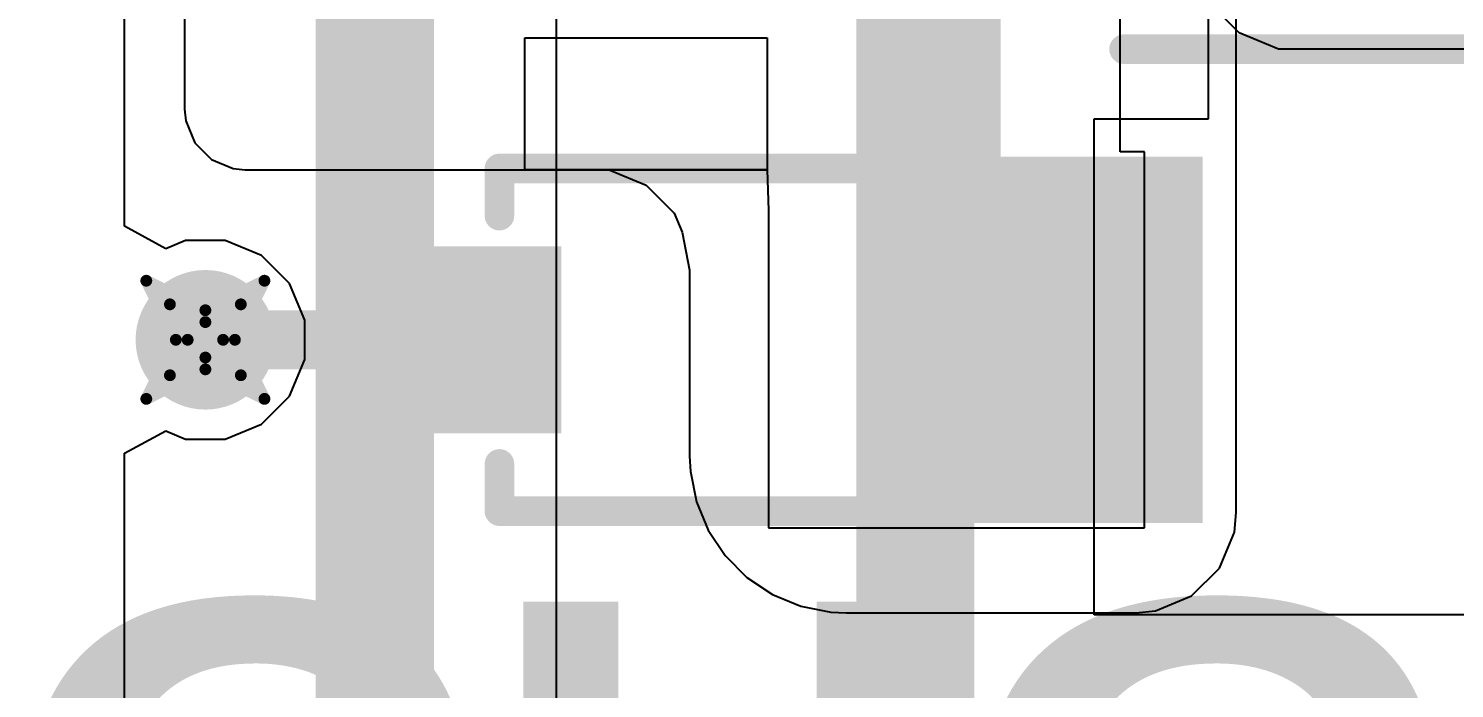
# Model space of a CAD drawing. Header units: inches. Extents: x -2 to 5376, y -4 to 5426.
# Drawn here: x 108.55 to 114.68, y 0.82 to 3.66 of the extents above; entities that cross this region are included whole.
import ezdxf

# ---------------------------------------------------------------- set-up
doc = ezdxf.new("R2010")
doc.units = ezdxf.units.IN
for name, color, linetype in [('Bottom Layer', 5, 'Continuous'), ('Bottom Overlay', 54, 'Continuous'), ('Bottom Paste', 16, 'Continuous'), ('Bottom Solder', 6, 'Continuous'), ('Drill Drawing', 1, 'Continuous'), ('Layer 1', 16, 'Continuous'), ('Layer 2', 76, 'Continuous'), ('Top Layer', 1, 'Continuous'), ('Top Overlay', 2, 'Continuous'), ('Via Holes', 16, 'Continuous')]:
    doc.layers.add(name, color=color, linetype=linetype)
doc.styles.add('Arial Black_Bold', font='', dxfattribs={"height": 0.2})
doc.styles.get('Arial Black_Bold').set_extended_font_data('Arial Black', bold=True)

# ---------------------------------------------------------------- blocks, each defined once
blk = doc.blocks.new('8_SO_EP__138')
at = {"layer": 'Top Overlay'}
blk.add_lwpolyline([(-1.6002, -2.5146, 0.127, 0.127, 0), (1.5748, -2.5146, 0.127, 0.127, 0)], format="xyseb", dxfattribs=at)
blk.add_lwpolyline([(-1.632, -2.5146, 0.0635, 0.0635, 1), (-1.5684, -2.5146, 0.0635, 0.0635, 1)], format="xyseb", close=True, dxfattribs=at)
blk = doc.blocks.new('SOD323F_B_263')
at = {"layer": 'Bottom Layer'}
for points in [[(-1.35, 0.3), (-0.75, 0.3), (-0.75, -0.3), (-1.35, -0.3)], [(0.75, 0.3), (1.35, 0.3), (1.35, -0.3), (0.75, -0.3)]]:
    blk.add_hatch(color=5, dxfattribs=at).paths.add_polyline_path(points)
at = {"layer": 'Bottom Overlay'}
for points in [[(0.9884, 0.3811), (2.1082, 0.3811), (2.1082, 0.7875), (0.9884, 0.7875)], [(1.4224, -0.4575), (2.1082, -0.4575), (2.1082, 0.4061), (1.4224, 0.4061)], [(0.9885, -0.7874), (2.1083, -0.7874), (2.1083, -0.381), (0.9885, -0.381)]]:
    blk.add_hatch(color=54, dxfattribs=at).paths.add_polyline_path(points)
at = {"layer": 'Bottom Paste'}
for points in [[(-1.35, 0.3), (-0.75, 0.3), (-0.75, -0.3), (-1.35, -0.3)], [(0.75, 0.3), (1.35, 0.3), (1.35, -0.3), (0.75, -0.3)]]:
    blk.add_hatch(color=16, dxfattribs=at).paths.add_polyline_path(points)
at = {"layer": 'Bottom Solder'}
for points in [[(-1.4516, 0.4016), (-0.6484, 0.4016), (-0.6484, -0.4016), (-1.4516, -0.4016)], [(0.6484, 0.4016), (1.4516, 0.4016), (1.4516, -0.4016), (0.6484, -0.4016)]]:
    blk.add_hatch(color=6, dxfattribs=at).paths.add_polyline_path(points)
at = {"layer": 'Bottom Overlay'}
for points in [[(-0.9144, 0.7366, 0.127, 0.127, 0), (0.9884, 0.7366, 0.127, 0.127, 0)], [(-0.9144, 0.5334, 0.127, 0.127, 0), (-0.9144, 0.7366, 0.127, 0.127, 0)], [(-0.9144, -0.7366, 0.127, 0.127, 0), (-0.9144, -0.5334, 0.127, 0.127, 0)], [(-0.9144, -0.7366, 0.127, 0.127, 0), (0.9884, -0.7366, 0.127, 0.127, 0)]]:
    blk.add_lwpolyline(points, format="xyseb", dxfattribs=at)
for points in [[(-0.9461, 0.7366, 0.0635, 0.0635, 1), (-0.8827, 0.7366, 0.0635, 0.0635, 1)], [(-0.9461, 0.7366, 0.0635, 0.0635, 1), (-0.8827, 0.7366, 0.0635, 0.0635, 1)], [(0.9567, 0.7366, 0.0635, 0.0635, 1), (1.0202, 0.7366, 0.0635, 0.0635, 1)], [(-0.9461, 0.5334, 0.0635, 0.0635, 1), (-0.8827, 0.5334, 0.0635, 0.0635, 1)], [(-0.9461, -0.5334, 0.0635, 0.0635, 1), (-0.8827, -0.5334, 0.0635, 0.0635, 1)], [(-0.9461, -0.7366, 0.0635, 0.0635, 1), (-0.8827, -0.7366, 0.0635, 0.0635, 1)], [(-0.9461, -0.7366, 0.0635, 0.0635, 1), (-0.8827, -0.7366, 0.0635, 0.0635, 1)], [(0.9567, -0.7366, 0.0635, 0.0635, 1), (1.0202, -0.7366, 0.0635, 0.0635, 1)]]:
    blk.add_lwpolyline(points, format="xyseb", close=True, dxfattribs=at)

msp = doc.modelspace()

# ---------------------------------------------------------------- hatches: boundary and pattern name
at = {"layer": 'Bottom Layer'}
h = msp.add_hatch(color=5, dxfattribs=at)
edge = h.paths.add_edge_path()
edge.add_arc((109.3095, 2.317), 0.3, 0, 360)
at = {"layer": 'Layer 1'}
h = msp.add_hatch(color=16, dxfattribs=at)
edge = h.paths.add_edge_path()
edge.add_arc((109.3095, 2.317), 0.3, 0, 360)
at = {"layer": 'Layer 2'}
h = msp.add_hatch(color=76, dxfattribs=at)
edge = h.paths.add_edge_path()
edge.add_arc((109.3095, 2.317), 0.3, 0, 360)
at = {"layer": 'Top Layer'}
h = msp.add_hatch(color=1, dxfattribs=at)
edge = h.paths.add_edge_path()
edge.add_arc((109.3095, 2.317), 0.3, 0, 360)
at = {"layer": 'Via Holes'}
h = msp.add_hatch(color=7, dxfattribs=at)
edge = h.paths.add_edge_path()
edge.add_arc((109.3095, 2.317), 0.15, 0, 360)

# ---------------------------------------------------------------- linework, layer by layer
at = {"layer": 'Bottom Layer'}
for p, q in [((109.22, 7.4767), (109.22, 3.3084)), ((113.2425, 3.125), (113.2425, 3.8898)), ((113.7412, 1.5748), (113.7412, 3.8898)), ((110.6831, 3.048), (110.6831, 3.6152)), ((110.6831, 3.6152), (111.7245, 3.6152)), ((111.7245, 3.6152), (111.7245, 3.048)), ((109.22, 3.3084), (109.225, 3.2576)), ((109.225, 3.2576), (109.2639, 3.1637)), ((109.2639, 3.1637), (109.3357, 3.0919)), ((109.3357, 3.0919), (109.4296, 3.053)), ((113.346, 3.125), (113.2425, 3.125)), ((113.346, 1.509), (113.346, 3.125)), ((109.4296, 3.053), (109.4804, 3.048)), ((109.4804, 3.048), (110.96, 3.048)), ((111.7245, 3.048), (110.6831, 3.048)), ((110.8185, -2.9729), (110.8185, 3.048)), ((110.8185, 3.048), (111.5841, 3.048)), ((110.96, 3.048), (111.0458, 3.048)), ((111.0458, 3.048), (111.2042, 2.9824)), ((111.5841, 3.048), (111.7245, 3.048)), ((111.7245, 3.048), (111.73, 2.8725)), ((111.2042, 2.9824), (111.3254, 2.8611)), ((111.3254, 2.8611), (111.3593, 2.7794)), ((111.73, 2.8725), (111.73, 1.509)), ((111.3593, 2.7794), (111.391, 2.617)), ((111.391, 2.617), (111.391, 2.617)), ((111.391, 2.617), (111.391, 2.617)), ((111.391, 2.617), (111.391, 2.617)), ((111.391, 2.617), (111.391, 1.8168)), ((111.391, 1.8168), (111.3943, 1.7507)), ((111.3943, 1.7507), (111.4201, 1.6212)), ((111.4201, 1.6212), (111.4706, 1.4992)), ((113.7329, 1.4906), (113.7412, 1.5748)), ((111.4706, 1.4992), (111.544, 1.3893)), ((111.73, 1.509), (113.346, 1.509)), ((113.6684, 1.3349), (113.7329, 1.4906)), ((111.544, 1.3893), (111.6374, 1.2959)), ((111.6374, 1.2959), (111.7472, 1.2226)), ((113.5493, 1.2158), (113.6684, 1.3349)), ((111.7472, 1.2226), (111.8692, 1.172)), ((111.8692, 1.172), (111.9988, 1.1462)), ((113.3936, 1.1513), (113.5493, 1.2158)), ((111.9988, 1.1462), (112.0648, 1.143)), ((112.0648, 1.143), (113.3094, 1.143)), ((113.3094, 1.143), (113.3936, 1.1513))]:
    msp.add_line(p, q, dxfattribs=at)
for points in [[(112.538, 2.317, 0.381, 0.381, 0), (112.538, 6.0762, 0.381, 0.381, 0)], [(109.3095, 2.317, 0.254, 0.254, 0), (110.438, 2.317, 0.254, 0.254, 0)]]:
    msp.add_lwpolyline(points, format="xyseb", dxfattribs=at)
for points in [[(112.4427, 2.317, 0.1905, 0.1905, 1), (112.6332, 2.317, 0.1905, 0.1905, 1)], [(109.246, 2.317, 0.127, 0.127, 1), (109.373, 2.317, 0.127, 0.127, 1)], [(110.3745, 2.317, 0.127, 0.127, 1), (110.5015, 2.317, 0.127, 0.127, 1)]]:
    msp.add_lwpolyline(points, format="xyseb", close=True, dxfattribs=at)
at = {"layer": 'Drill Drawing'}
for points in [[(109.0555, 2.571, 0.0508, 0.0508, 0), (109.3095, 2.444, 0.0508, 0.0508, 0)], [(109.0555, 2.571, 0.0508, 0.0508, 0), (109.1825, 2.317, 0.0508, 0.0508, 0)], [(109.3095, 2.444, 0.0508, 0.0508, 0), (109.5635, 2.571, 0.0508, 0.0508, 0)], [(109.4365, 2.317, 0.0508, 0.0508, 0), (109.5635, 2.571, 0.0508, 0.0508, 0)], [(109.1571, 2.4694, 0.0508, 0.0508, 0), (109.3095, 2.3932, 0.0508, 0.0508, 0)], [(109.1571, 2.4694, 0.0508, 0.0508, 0), (109.2333, 2.317, 0.0508, 0.0508, 0)], [(109.3095, 2.3932, 0.0508, 0.0508, 0), (109.4619, 2.4694, 0.0508, 0.0508, 0)], [(109.3857, 2.317, 0.0508, 0.0508, 0), (109.4619, 2.4694, 0.0508, 0.0508, 0)], [(109.0555, 2.063, 0.0508, 0.0508, 0), (109.1825, 2.317, 0.0508, 0.0508, 0)], [(109.1571, 2.1646, 0.0508, 0.0508, 0), (109.2333, 2.317, 0.0508, 0.0508, 0)], [(109.3857, 2.317, 0.0508, 0.0508, 0), (109.4619, 2.1646, 0.0508, 0.0508, 0)], [(109.4365, 2.317, 0.0508, 0.0508, 0), (109.5635, 2.063, 0.0508, 0.0508, 0)], [(109.0555, 2.063, 0.0508, 0.0508, 0), (109.3095, 2.19, 0.0508, 0.0508, 0)], [(109.1571, 2.1646, 0.0508, 0.0508, 0), (109.3095, 2.2408, 0.0508, 0.0508, 0)], [(109.3095, 2.2408, 0.0508, 0.0508, 0), (109.4619, 2.1646, 0.0508, 0.0508, 0)], [(109.3095, 2.19, 0.0508, 0.0508, 0), (109.5635, 2.063, 0.0508, 0.0508, 0)]]:
    msp.add_lwpolyline(points, format="xyseb", dxfattribs=at)
for points in [[(109.0428, 2.571, 0.0254, 0.0254, 1), (109.0682, 2.571, 0.0254, 0.0254, 1)], [(109.0428, 2.571, 0.0254, 0.0254, 1), (109.0682, 2.571, 0.0254, 0.0254, 1)], [(109.5508, 2.571, 0.0254, 0.0254, 1), (109.5762, 2.571, 0.0254, 0.0254, 1)], [(109.5508, 2.571, 0.0254, 0.0254, 1), (109.5762, 2.571, 0.0254, 0.0254, 1)], [(109.1444, 2.4694, 0.0254, 0.0254, 1), (109.1698, 2.4694, 0.0254, 0.0254, 1)], [(109.1444, 2.4694, 0.0254, 0.0254, 1), (109.1698, 2.4694, 0.0254, 0.0254, 1)], [(109.2968, 2.444, 0.0254, 0.0254, 1), (109.3222, 2.444, 0.0254, 0.0254, 1)], [(109.2968, 2.444, 0.0254, 0.0254, 1), (109.3222, 2.444, 0.0254, 0.0254, 1)], [(109.4492, 2.4694, 0.0254, 0.0254, 1), (109.4746, 2.4694, 0.0254, 0.0254, 1)], [(109.4492, 2.4694, 0.0254, 0.0254, 1), (109.4746, 2.4694, 0.0254, 0.0254, 1)], [(109.2968, 2.3932, 0.0254, 0.0254, 1), (109.3222, 2.3932, 0.0254, 0.0254, 1)], [(109.2968, 2.3932, 0.0254, 0.0254, 1), (109.3222, 2.3932, 0.0254, 0.0254, 1)], [(109.1698, 2.317, 0.0254, 0.0254, 1), (109.1952, 2.317, 0.0254, 0.0254, 1)], [(109.1698, 2.317, 0.0254, 0.0254, 1), (109.1952, 2.317, 0.0254, 0.0254, 1)], [(109.2206, 2.317, 0.0254, 0.0254, 1), (109.246, 2.317, 0.0254, 0.0254, 1)], [(109.2206, 2.317, 0.0254, 0.0254, 1), (109.246, 2.317, 0.0254, 0.0254, 1)], [(109.373, 2.317, 0.0254, 0.0254, 1), (109.3984, 2.317, 0.0254, 0.0254, 1)], [(109.373, 2.317, 0.0254, 0.0254, 1), (109.3984, 2.317, 0.0254, 0.0254, 1)], [(109.4238, 2.317, 0.0254, 0.0254, 1), (109.4492, 2.317, 0.0254, 0.0254, 1)], [(109.4238, 2.317, 0.0254, 0.0254, 1), (109.4492, 2.317, 0.0254, 0.0254, 1)], [(109.2968, 2.2408, 0.0254, 0.0254, 1), (109.3222, 2.2408, 0.0254, 0.0254, 1)], [(109.2968, 2.2408, 0.0254, 0.0254, 1), (109.3222, 2.2408, 0.0254, 0.0254, 1)], [(109.2968, 2.19, 0.0254, 0.0254, 1), (109.3222, 2.19, 0.0254, 0.0254, 1)], [(109.2968, 2.19, 0.0254, 0.0254, 1), (109.3222, 2.19, 0.0254, 0.0254, 1)], [(109.1444, 2.1646, 0.0254, 0.0254, 1), (109.1698, 2.1646, 0.0254, 0.0254, 1)], [(109.1444, 2.1646, 0.0254, 0.0254, 1), (109.1698, 2.1646, 0.0254, 0.0254, 1)], [(109.4492, 2.1646, 0.0254, 0.0254, 1), (109.4746, 2.1646, 0.0254, 0.0254, 1)], [(109.4492, 2.1646, 0.0254, 0.0254, 1), (109.4746, 2.1646, 0.0254, 0.0254, 1)], [(109.0428, 2.063, 0.0254, 0.0254, 1), (109.0682, 2.063, 0.0254, 0.0254, 1)], [(109.0428, 2.063, 0.0254, 0.0254, 1), (109.0682, 2.063, 0.0254, 0.0254, 1)], [(109.5508, 2.063, 0.0254, 0.0254, 1), (109.5762, 2.063, 0.0254, 0.0254, 1)], [(109.5508, 2.063, 0.0254, 0.0254, 1), (109.5762, 2.063, 0.0254, 0.0254, 1)]]:
    msp.add_lwpolyline(points, format="xyseb", close=True, dxfattribs=at)
at = {"layer": 'Layer 1'}
msp.add_line((110.8185, -2.9729), (110.8185, 8.3781), dxfattribs=at)
at = {"layer": 'Layer 2'}
for p, q in [((108.9612, 2.8048), (108.9612, 12.2018)), ((109.139, 2.7085), (108.9612, 2.8048)), ((109.2246, 2.744), (109.139, 2.7085)), ((109.3945, 2.744), (109.2246, 2.744)), ((109.5514, 2.679), (109.3945, 2.744)), ((109.6715, 2.5589), (109.5514, 2.679)), ((109.7365, 2.4019), (109.6715, 2.5589)), ((109.7365, 2.2321), (109.7365, 2.4019)), ((109.6715, 2.0751), (109.7365, 2.2321)), ((109.5514, 1.955), (109.6715, 2.0751)), ((108.9612, 1.8292), (109.139, 1.9255)), ((109.139, 1.9255), (109.2246, 1.89)), ((109.3945, 1.89), (109.5514, 1.955)), ((109.2246, 1.89), (109.3945, 1.89)), ((108.9612, 0.1544), (108.9612, 1.8292))]:
    msp.add_line(p, q, dxfattribs=at)
at = {"layer": 'Top Layer'}
for p, q in [((113.622, 3.267), (113.622, 4.537)), ((113.753, 3.6368), (113.6229, 3.767)), ((113.9231, 3.5664), (113.753, 3.6368)), ((114.0151, 3.5664), (113.9231, 3.5664)), ((115.6173, 3.5664), (114.0151, 3.5664)), ((113.1301, 1.135), (113.1301, 3.267)), ((113.1301, 3.267), (113.622, 3.267)), ((115.8907, 1.135), (113.1301, 1.135))]:
    msp.add_line(p, q, dxfattribs=at)
for points in [[(110.0382, -1.0348, 0.508, 0.508, 0), (110.0382, 4.8176, 0.508, 0.508, 0)], [(112.3615, 0.627, 0.508, 0.508, 0), (112.3615, 4.176, 0.508, 0.508, 0)], [(112.8615, 0.127, 0.508, 0.508, -0.414214), (112.3615, 0.627, 0.508, 0.508, 0)]]:
    msp.add_lwpolyline(points, format="xyseb", dxfattribs=at)
msp.add_lwpolyline([(112.2345, 0.627, 0.254, 0.254, 1), (112.4885, 0.627, 0.254, 0.254, 1)], format="xyseb", close=True, dxfattribs=at)
msp.add_lwpolyline([(112.2345, 0.627, 0.254, 0.254, 1), (112.4885, 0.627, 0.254, 0.254, 1)], format="xyseb", close=True, dxfattribs=at)

# ---------------------------------------------------------------- block references
for name, p in [('8_SO_EP__138', (114.859, 6.081)), ('SOD323F_B_263', (111.488, 2.317))]:
    msp.add_blockref(name, p)

# ---------------------------------------------------------------- texts
at = {"layer": 'Top Overlay', "style": 'Arial Black_Bold'}
msp.add_text('CHG', height=1.778, rotation=360, dxfattribs=at).set_placement((108.4326, -0.586))

doc.saveas('drawing.dxf')
